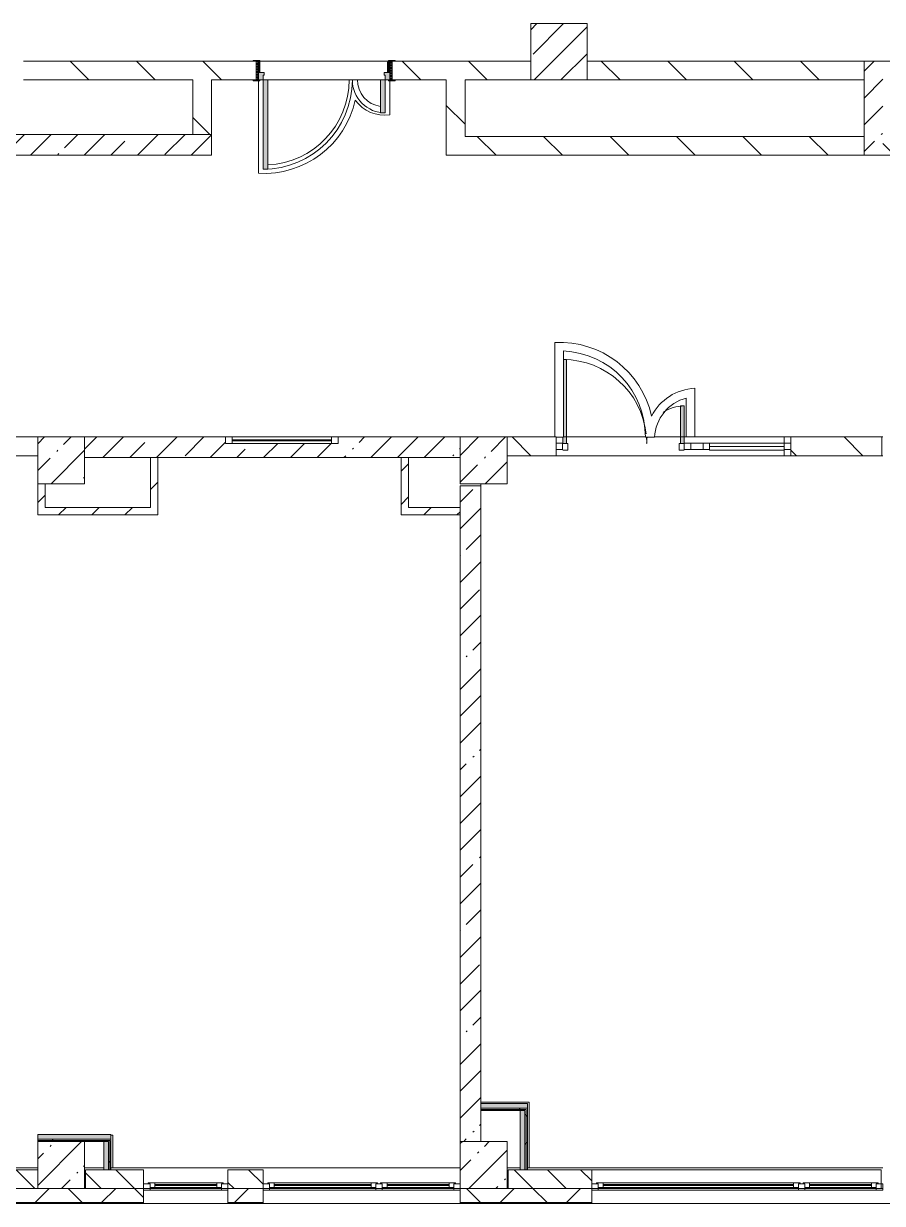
# Model space of a CAD drawing. Header units: millimetres. Extents: x 81632 to 272167, y -8553 to 29000.
# Drawn here: x 187721 to 196866, y -258 to 12300 of the extents above; entities that cross this region are included whole.
import ezdxf

# ---------------------------------------------------------------- set-up
doc = ezdxf.new("R2010")
doc.units = ezdxf.units.MM
for name, color, linetype, lineweight, true_color in [('A-DETL-GENF-4', 7, 'Continuous', 5, 0xaaaaaa), ('A-DOOR-5', 7, 'Continuous', 5, 0xe2e2e2), ('A-DOOR-6', 7, 'Continuous', 5, 0xaaaaaa), ('A-DOOR-FRAM-4', 7, 'Continuous', 5, 0xe2e2e2), ('A-DOOR-FRAM-6', 7, 'Continuous', 5, 0xaaaaaa), ('A-FLOR-1', 7, 'Continuous', 5, 0xaaaaaa), ('I-WALL-1', 7, 'Continuous', 5, 0xe7e7e7), ('I-WALL-2', 7, 'Continuous', 9, 0xe7e7e7)]:
    doc.layers.add(name, color=color, linetype=linetype, lineweight=lineweight, true_color=true_color)
for name, color, linetype, lineweight in [('A-GLAZ-3', 7, 'Continuous', 5), ('A-GLAZ-CURT-2', 7, 'Continuous', 5), ('A-GLAZ-CWMG-2', 7, 'Continuous', 5), ('A-WALL', 7, 'Continuous', 9), ('A-WALL-2', 7, 'Continuous', 5), ('I-WALL-3', 7, 'Continuous', 5), ('S-COLS-1', 7, 'Continuous', 5)]:
    doc.layers.add(name, color=color, linetype=linetype, lineweight=lineweight)
pattern_1 = [(45, (144961.33, 0), (-176.7767, 176.7767), [])]
pattern_2 = [(135, (144961.33, 0), (-353.5534, -353.5534), [])]
pattern_3 = [(45, (144961.33, 0), (-285.123, 285.123), []), (45, (145246.45, 0), (-285.123, 285.123), [504.031, -100.806, 16.764, -84.042])]
pattern_4 = [(135, (144961.33, 0), (-176.7767, -176.7767), [])]
pattern_5 = [(45, (144961.3, 0), (-530.33, 530.33), []), (135, (144961.3, 0), (-530.33, -530.33), [])]

# ---------------------------------------------------------------- blocks, each defined once
blk = doc.blocks.new('BSC_Колонна _Прямоугольная - 500х500-V13-2_6_3_птичка')
at = {"layer": 'S-COLS-1'}
h = blk.add_hatch(dxfattribs=at)
h.set_pattern_fill('FP_48', color=256, style=0, pattern_type=2)
h.set_pattern_definition([(45, (-43160, -7650), (-285.123, 285.123), []), (45, (-42874.88, -7650), (-285.123, 285.123), [504.031, -100.806, 16.764, -84.042])])
h.paths.add_polyline_path([(-250, -250), (250, -250), (250, 250), (-250, 250)])
for p, q in [((250, 250), (-250, 250)), ((-250, 250), (-250, -250)), ((250, -250), (250, 250)), ((-250, -250), (250, -250))]:
    blk.add_line(p, q, dxfattribs=at)
blk = doc.blocks.new('BSC_Колонна _Прямоугольная - 500х500-V14-2_6_3_птичка')
at = {"layer": 'S-COLS-1'}
h = blk.add_hatch(dxfattribs=at)
h.set_pattern_fill('FP_49', color=256, style=0, pattern_type=2)
h.set_pattern_definition([(45, (-47660, -7650), (-285.123, 285.123), []), (45, (-47374.88, -7650), (-285.123, 285.123), [504.031, -100.806, 16.764, -84.042])])
h.paths.add_polyline_path([(-250, -250), (250, -250), (250, 250), (-250, 250)])
for p, q in [((250, 250), (-250, 250)), ((-250, 250), (-250, -250)), ((250, -250), (250, 250)), ((-250, -250), (250, -250))]:
    blk.add_line(p, q, dxfattribs=at)
blk = doc.blocks.new('BSC_Колонна _Прямоугольная - 500х500-V20-2_6_3_птичка')
at = {"layer": 'S-COLS-1'}
h = blk.add_hatch(dxfattribs=at)
h.set_pattern_fill('FP_55', color=256, style=0, pattern_type=2)
h.set_pattern_definition([(45, (-43160, -150), (-285.123, 285.123), []), (45, (-42874.88, -150), (-285.123, 285.123), [504.031, -100.806, 16.764, -84.042])])
h.paths.add_polyline_path([(-250, -250), (250, -250), (250, 250), (-250, 250)])
for p, q in [((250, 250), (-250, 250)), ((-250, 250), (-250, -250)), ((250, -250), (250, 250)), ((-250, -250), (250, -250))]:
    blk.add_line(p, q, dxfattribs=at)
blk = doc.blocks.new('BSC_Колонна _Прямоугольная - 500х500-V21-2_6_3_птичка')
at = {"layer": 'S-COLS-1'}
h = blk.add_hatch(dxfattribs=at)
h.set_pattern_fill('FP_56', color=256, style=0, pattern_type=2)
h.set_pattern_definition([(45, (-47660, -150), (-285.123, 285.123), []), (45, (-47374.88, -150), (-285.123, 285.123), [504.031, -100.806, 16.764, -84.042])])
h.paths.add_polyline_path([(-250, -250), (250, -250), (250, 250), (-250, 250)])
for p, q in [((250, 250), (-250, 250)), ((-250, 250), (-250, -250)), ((250, -250), (250, 250)), ((-250, -250), (250, -250))]:
    blk.add_line(p, q, dxfattribs=at)
blk = doc.blocks.new('120_Окно_СКБ_2Ст - 120_Окно_СКБ_2Ст 3100х2500 _мал_ створка слева-2_-V54-2_6_3_птичка')
at = {"layer": 'A-GLAZ-3'}
for p, q in [((-1550, -127), (-1550, -57)), ((-1550, -57), (-1480, -57)), ((1550, -57), (-1550, -57)), ((-1480, -57), (-1480, -127)), ((-720, -87), (-1480, -87)), ((-1480, -87), (-1480, -127)), ((-1430, -137), (-1430, -87)), ((-1430, -107), (-770, -107)), ((-770, -117), (-1430, -117)), ((-770, -137), (-770, -87)), ((-720, -127), (-720, -57)), ((-720, -57), (-650, -57)), ((-720, -127), (-720, -87)), ((-650, -57), (-650, -127)), ((1480, -87), (-650, -87)), ((-650, -87), (-650, -127)), ((-600, -137), (-600, -87)), ((-600, -107), (1430, -107)), ((1430, -117), (-600, -117)), ((1430, -137), (1430, -87)), ((1480, -127), (1480, -57)), ((1480, -57), (1550, -57)), ((1480, -127), (1480, -87)), ((1550, -57), (1550, -127)), ((-1480, -127), (-1550, -127)), ((-1550, -127), (-1500, -127)), ((-1480, -127), (-1500, -127)), ((-1500, -127), (-1500, -137)), ((-1500, -137), (-700, -137)), ((-700, -137), (-1500, -137)), ((-650, -127), (-720, -127)), ((-700, -127), (-720, -127)), ((-700, -127), (-670, -127)), ((-700, -137), (-700, -127)), ((-650, -127), (-670, -127)), ((-670, -127), (-670, -137)), ((-670, -137), (1500, -137)), ((1500, -137), (-670, -137)), ((1550, -127), (1480, -127)), ((1500, -127), (1480, -127)), ((1500, -127), (1550, -127)), ((1500, -137), (1500, -127))]:
    blk.add_line(p, q, dxfattribs=at)
blk = doc.blocks.new('120_Окно_СКБ_2Ст - 120_Окно_СКБ_2Ст 2100х2500 _мал створка СЛЕВА_-V56-2_6_3_птичка')
at = {"layer": 'A-GLAZ-3'}
for p, q in [((-1050, -127), (-1050, -57)), ((-1050, -57), (-980, -57)), ((1050, -57), (-1050, -57)), ((-980, -57), (-980, -127)), ((-220, -87), (-980, -87)), ((-980, -87), (-980, -127)), ((-930, -137), (-930, -87)), ((-930, -107), (-270, -107)), ((-270, -117), (-930, -117)), ((-270, -137), (-270, -87)), ((-220, -127), (-220, -57)), ((-220, -57), (-150, -57)), ((-220, -127), (-220, -87)), ((-150, -57), (-150, -127)), ((980, -87), (-150, -87)), ((-150, -87), (-150, -127)), ((-100, -137), (-100, -87)), ((-100, -107), (930, -107)), ((930, -117), (-100, -117)), ((930, -137), (930, -87)), ((980, -127), (980, -57)), ((980, -57), (1050, -57)), ((980, -127), (980, -87)), ((1050, -57), (1050, -127)), ((-980, -127), (-1050, -127)), ((-1050, -127), (-1000, -127)), ((-980, -127), (-1000, -127)), ((-1000, -127), (-1000, -137)), ((-1000, -137), (-200, -137)), ((-200, -137), (-1000, -137)), ((-150, -127), (-220, -127)), ((-200, -127), (-220, -127)), ((-200, -127), (-170, -127)), ((-200, -137), (-200, -127)), ((-150, -127), (-170, -127)), ((-170, -127), (-170, -137)), ((-170, -137), (1000, -137)), ((1000, -137), (-170, -137)), ((1050, -127), (980, -127)), ((1000, -127), (980, -127)), ((1000, -127), (1050, -127)), ((1000, -137), (1000, -127))]:
    blk.add_line(p, q, dxfattribs=at)
blk = doc.blocks.new('110_Дверь_СКБ_2Ст - Д-6_л__ ДОО_Дв_1450x2100h_Дверь из раздевальной в коридор-V37-2_6_3_птичка')
at = {"layer": 'A-DOOR-5'}
for points in [[(662.5, 100), (662.5, 1050), (612.5, 1050), (612.5, 100)], [(-587.5, 100), (-587.5, 450), (-637.5, 450), (-637.5, 100)]]:
    blk.add_hatch(color=256, dxfattribs=at).paths.add_polyline_path(points)
h = blk.add_hatch(color=256, dxfattribs=at)
h.paths.add_polyline_path([(712.5, 100), (662.5, 100), (662.5, 50), (652.5, 50), (652.5, 20), (712.5, 20)])
h.paths.add_polyline_path([(-627.5, 20), (-627.5, 50), (-637.5, 50), (-637.5, 100), (-687.5, 100), (-687.5, 20)])
at = {"layer": 'A-DOOR-6'}
h = blk.add_hatch(dxfattribs=at)
h.set_pattern_fill('FP_17', color=256, style=0, pattern_type=2)
h.set_pattern_definition([(135, (1576.41, 164.685), (-14.14214, -14.14214), []), (225, (1576.41, 164.685), (14.14214, -14.14214), [])])
h.paths.add_polyline_path([(737.5, 100), (712.5, 100), (712.5, -100), (737.5, -100)])
at = {"layer": 'A-DOOR-FRAM-4'}
for points in [[(-672.5, 100), (-672.5, 108), (-742.5, 108), (-742.5, 100)], [(-672.5, 20), (-687.5, 20), (-687.5, -100), (-672.5, -100), (-672.5, 5.7)], [(767.5, 100), (767.5, 108), (697.5, 108), (697.5, 100)], [(712.5, 20), (697.5, 20), (697.5, -100), (712.5, -100)], [(-672.5, -100), (-742.5, -100), (-742.5, -108), (-672.5, -108)], [(767.5, -108), (767.5, -100), (697.5, -100), (697.5, -108)]]:
    blk.add_hatch(color=256, dxfattribs=at).paths.add_polyline_path(points)
at = {"layer": 'A-DOOR-FRAM-6'}
h = blk.add_hatch(dxfattribs=at)
h.set_pattern_fill('FP_18', color=256, style=0, pattern_type=2)
h.set_pattern_definition([(45, (-546.384, 164.685), (-14.1421, 14.1421), []), (135, (-546.384, 164.685), (-14.1421, -14.1421), [])])
h.paths.add_polyline_path([(-687.5, 5.7), (-687.5, 100), (-712.5, 100), (-712.5, -100), (-687.5, -100)])
at = {"layer": 'A-DOOR-6'}
for p, q in [((662.5, 1050), (612.5, 1050)), ((612.5, 1050), (612.5, 100)), ((662.5, 100), (662.5, 1050)), ((-637.5, 450), (-637.5, 100)), ((-587.5, 450), (-637.5, 450)), ((-587.5, 100), (-587.5, 450)), ((-637.5, 100), (-587.5, 100)), ((612.5, 100), (662.5, 100))]:
    blk.add_line(p, q, dxfattribs=at)
for centre, radius, start, end in [((662.5, 100), 950, 90, 180), ((-637.5, 100), 350, 360, 90)]:
    blk.add_arc(centre, radius, start, end, dxfattribs=at)
at = {"layer": 'A-DOOR-FRAM-6'}
for p, q in [((-672.5, 108), (-742.5, 108)), ((-742.5, 108), (-742.5, 100)), ((-742.5, 100), (-672.5, 100)), ((-687.5, 100), (-712.5, 100)), ((-712.5, 100), (-712.5, -100)), ((-637.5, 100), (-687.5, 100)), ((-687.5, 100), (-687.5, 20)), ((-687.5, -100), (-687.5, 100)), ((-687.5, 20), (-627.5, 20)), ((-672.5, 20), (-687.5, 20)), ((-687.5, 20), (-687.5, -100)), ((-672.5, 100), (-672.5, 108)), ((-672.5, -100), (-672.5, 20)), ((-637.5, 50), (-637.5, 100)), ((-627.5, 50), (-637.5, 50)), ((-627.5, 20), (-627.5, 50)), ((662.5, 50), (652.5, 50)), ((652.5, 50), (652.5, 20)), ((652.5, 20), (712.5, 20)), ((662.5, 100), (662.5, 50)), ((712.5, 100), (662.5, 100)), ((767.5, 108), (697.5, 108)), ((697.5, 108), (697.5, 100)), ((697.5, 100), (767.5, 100)), ((712.5, 20), (697.5, 20)), ((697.5, 20), (697.5, -100)), ((712.5, 20), (712.5, 100)), ((737.5, 100), (712.5, 100)), ((712.5, 100), (712.5, -100)), ((712.5, -100), (712.5, 20)), ((737.5, -100), (737.5, 100)), ((767.5, 100), (767.5, 108)), ((-672.5, -100), (-742.5, -100)), ((-742.5, -100), (-742.5, -108)), ((-742.5, -108), (-672.5, -108)), ((-712.5, -100), (-687.5, -100)), ((-687.5, -100), (-672.5, -100)), ((-672.5, -108), (-672.5, -100)), ((697.5, -100), (712.5, -100)), ((767.5, -100), (697.5, -100)), ((697.5, -100), (697.5, -108)), ((697.5, -108), (767.5, -108)), ((712.5, -100), (737.5, -100)), ((767.5, -108), (767.5, -100))]:
    blk.add_line(p, q, dxfattribs=at)
blk = doc.blocks.new('120_Окно_СКБ_1Ст - 120_Окно_СКБ_1Ст 900х2500_h_-20664874-2_6_3_птичка')
at = {"layer": 'A-GLAZ-3'}
for p, q in [((-450, -127), (-450, -57)), ((-450, -57), (-380, -57)), ((450, -57), (-450, -57)), ((-380, -57), (-380, -127)), ((380, -87), (-380, -87)), ((-380, -87), (-380, -127)), ((-330, -137), (-330, -87)), ((-330, -107), (330, -107)), ((330, -117), (-330, -117)), ((330, -137), (330, -87)), ((380, -127), (380, -57)), ((380, -57), (450, -57)), ((380, -127), (380, -87)), ((450, -57), (450, -127)), ((-380, -127), (-450, -127)), ((-450, -127), (-400, -127)), ((-380, -127), (-400, -127)), ((-400, -127), (-400, -137)), ((-400, -137), (400, -137)), ((400, -137), (-400, -137)), ((450, -127), (380, -127)), ((400, -127), (380, -127)), ((400, -127), (450, -127)), ((400, -137), (400, -127))]:
    blk.add_line(p, q, dxfattribs=at)
blk = doc.blocks.new('120_Окно_СКБ_1Ст - 120_Окно_СКБ_1Ст 400х1200 EI30-24228621-2_6_3_птичка')
at = {"layer": 'A-GLAZ-3'}
for p, q in [((-600, 40), (-600, 110)), ((-600, 110), (-530, 110)), ((600, 110), (-600, 110)), ((-530, 40), (-600, 40)), ((-600, 40), (600, 40)), ((-530, 110), (-530, 40)), ((530, 80), (-530, 80)), ((530, 70), (-530, 70)), ((530, 40), (530, 110)), ((530, 110), (600, 110)), ((600, 40), (530, 40)), ((600, 110), (600, 40))]:
    blk.add_line(p, q, dxfattribs=at)
blk = doc.blocks.new('Прямоугольный импост - 50 x 70 мм-31700031-2_6_3_птичка')
at = {"layer": 'A-GLAZ-CWMG-2'}
for p, q in [((-70, 35), (0, 35)), ((-70, -35), (-70, 35)), ((0, 35), (0, -35)), ((0, -35), (-70, -35))]:
    blk.add_line(p, q, dxfattribs=at)
blk = doc.blocks.new('Дверь_Витражная_остекление_ - ДВН_ДАО_Главный вход_1200 в свету-V164-2_6_3_птичка')
at = {"layer": 'A-DOOR-5'}
for points in [[(-647, 30), (-607, 30), (-607, 925), (-639, 925), (-639, 97), (-647, 97), (-647, 35)], [(607, 30), (647, 35), (647, 430), (607, 430), (607, 35)]]:
    blk.add_hatch(color=256, dxfattribs=at).paths.add_polyline_path(points)
at = {"layer": 'A-DETL-GENF-4'}
for p, q in [((-607, 925), (-639, 925)), ((-607, 30), (-607, 925)), ((647, 430), (607, 430)), ((607, 430), (607, 30)), ((647, 35), (647, 430)), ((-647, 97), (-647, 35)), ((-647, 30), (-607, 30)), ((-592, 30), (-647, 30)), ((-592, -40), (-592, 30)), ((592, -40), (592, 30)), ((592, 30), (647, 30)), ((607, 30), (647, 30)), ((-647, -40), (-592, -40)), ((647, -40), (592, -40))]:
    blk.add_line(p, q, dxfattribs=at)
at = {"layer": 'A-DOOR-6'}
for p, q in [((647, 430), (647, 35)), ((-647, 97), (-647, 35))]:
    blk.add_line(p, q, dxfattribs=at)
for centre, radius, start, end in [((-647, 30), 895, 6.6442, 89.4744), ((647, 30), 400, 90, 124.0488), ((-647, 30), 895, 360, 4.3606), ((647, 30), 400, 170.1518, 180)]:
    blk.add_arc(centre, radius, start, end, dxfattribs=at)
blk = doc.blocks.new('Системная панель - Стемалит - 40мм-32257327-2_6_3_птичка')
at = {"layer": 'A-GLAZ-CURT-2'}
for p, q in [((65, 35), (-65, 35)), ((-65, 35), (-65, -35)), ((65, -35), (65, 35)), ((-65, -35), (65, -35))]:
    blk.add_line(p, q, dxfattribs=at)
blk = doc.blocks.new('Прямоугольный импост - 50 x 70 мм-31687886-2_6_3_птичка')
at = {"layer": 'A-GLAZ-CWMG-2'}
for p, q in [((-35, 35), (35, 35)), ((-35, -35), (-35, 35)), ((35, 35), (35, -35)), ((35, -35), (-35, -35))]:
    blk.add_line(p, q, dxfattribs=at)
blk = doc.blocks.new('Прямоугольный импост - 50 x 70 мм-31701779-2_6_3_птичка')
at = {"layer": 'A-GLAZ-CWMG-2'}
for p, q in [((0, 35), (-70, 35)), ((-70, 35), (-70, -35)), ((0, -35), (0, 35)), ((-70, -35), (0, -35))]:
    blk.add_line(p, q, dxfattribs=at)
blk = doc.blocks.new('Системная панель - Стекло - 40мм-V165-2_6_3_птичка')
at = {"layer": 'A-GLAZ-CURT-2'}
for p, q in [((397.5, 0), (-397.5, 0)), ((-397.5, 0), (-397.5, -40)), ((397.5, -40), (397.5, 0)), ((-397.5, -40), (397.5, -40))]:
    blk.add_line(p, q, dxfattribs=at)
blk = doc.blocks.new('Прямоугольный импост - 50 x 70 мм-31702100-2_6_3_птичка')
at = {"layer": 'A-GLAZ-CWMG-2'}
for p, q in [((-35, 35), (35, 35)), ((-35, -35), (-35, 35)), ((35, 35), (35, -35)), ((35, -35), (-35, -35))]:
    blk.add_line(p, q, dxfattribs=at)
blk = doc.blocks.new('Прямоугольный импост - 50 x 70 мм-31720914-2_6_3_птичка')
at = {"layer": 'A-GLAZ-CWMG-2'}
blk.add_line((6460, 7920), (5665, 7920), dxfattribs=at)

msp = doc.modelspace()

# ---------------------------------------------------------------- hatches: boundary and pattern name
at = {"layer": 'A-WALL-2'}
h = msp.add_hatch(dxfattribs=at)
h.set_pattern_fill('FP_75', color=256, style=0, pattern_type=2)
h.set_pattern_definition(pattern_4)
h.paths.add_polyline_path([(187871.3, -100), (187871.3, 100), (187621.3, 100), (187621.3, -100)])
h.paths.add_polyline_path([(184011.3, -100), (184521.3, -100), (184521.3, 100), (184011.3, 100)])
h = msp.add_hatch(dxfattribs=at)
h.set_pattern_fill('FP_75', color=256, style=0, pattern_type=2)
h.set_pattern_definition(pattern_4)
h.paths.add_polyline_path([(188381.3, -100), (188997.7, -100), (188997.7, 100), (188381.3, 100)])
h.paths.add_polyline_path([(190271.3, -100), (190271.3, 100), (189897.7, 100), (189897.7, -100)])
h = msp.add_hatch(dxfattribs=at)
h.set_pattern_fill('FP_75', color=256, style=0, pattern_type=2)
h.set_pattern_definition(pattern_4)
h.paths.add_polyline_path([(193771.3, -100), (193771.3, 100), (192881.3, 100), (192881.3, -100)])
h = msp.add_hatch(dxfattribs=at)
h.set_pattern_fill('FP_65', color=256, style=0, pattern_type=2)
h.set_pattern_definition([(45, (144961.33, 0), (-353.5534, 353.5534), []), (135, (144961.33, 0), (-353.5534, -353.5534), [])])
h.paths.add_polyline_path([(217029.8, -250), (220661.3, -250), (220661.3, -100), (216521.3, -100), (216521.3, -250)])
h.paths.add_polyline_path([(214328.4, -250), (215621.3, -250), (215621.3, -100), (212021.3, -100), (212021.3, -250), (212527.5, -250)])
h.paths.add_polyline_path([(203771.3, -250), (203771.3, -100), (203021.3, -100), (203021.3, -250), (203522.8, -250)])
h.paths.add_polyline_path([(210726.5, -250), (211121.3, -250), (211121.3, -100), (210121.3, -100), (210121.3, -250)])
h.paths.add_polyline_path([(201871.3, -250), (202121.3, -250), (202121.3, -100), (201371.3, -100), (201371.3, -250), (201721.9, -250)])
h.paths.add_polyline_path([(206224.2, -250), (207021.3, -250), (207021.3, -100), (205871.3, -100), (205871.3, -250)])
h.paths.add_polyline_path([(198271.3, -250), (198271.3, -100), (196871.3, -100), (196871.3, -250), (198120.1, -250)])
h.paths.add_polyline_path([(187621.3, -250), (188997.7, -250), (188997.7, -100), (187621.3, -100)])
h.paths.add_polyline_path([(193771.3, -250), (193771.3, -100), (192371.3, -100), (192371.3, -250), (192717.3, -250)])
h.paths.add_polyline_path([(190271.3, -250), (190271.3, -100), (189897.7, -100), (189897.7, -250)])
h.paths.add_polyline_path([(184521.3, -250), (184521.3, -100), (182951.3, -100), (182951.3, -250), (184001.3, -250)])
h.paths.add_polyline_path([(180851.3, -250), (180851.3, -100), (179731.3, -100), (179731.3, -250), (180110.8, -250)])
h.paths.add_polyline_path([(174171.1, -250), (175871.3, -250), (175871.3, -100), (174171.1, -100)])
h.paths.add_polyline_path([(178309.9, -250), (178831.3, -250), (178831.3, -100), (177971.3, -100), (177971.3, -250)])
h.paths.add_polyline_path([(166571.3, -250), (167671.3, -250), (167671.3, -100), (166571.3, -100)])
h.paths.add_polyline_path([(162221.3, -250), (162221.3, -100), (161071.3, -100), (161071.3, -250), (162101.6, -250)])
h.paths.add_polyline_path([(171371.1, -250), (171371.1, -100), (169771.3, -100), (169771.3, -250), (171106.2, -250)])
h.paths.add_polyline_path([(163121.3, -250), (163771.3, -250), (163771.3, -100), (163121.3, -100), (163121.3, -151.3)])
h.paths.add_polyline_path([(153521.3, -250), (153521.3, -100), (149591.3, -100), (149591.3, -250), (153097, -250)])
h.paths.add_polyline_path([(148691.3, -250), (148691.3, -100), (144701.3, -100), (144701.3, -250), (148594.7, -250)])
h.paths.add_polyline_path([(156621.3, -250), (157971.3, -250), (157971.3, -100), (156621.3, -100)])
at = {"layer": 'I-WALL-1'}
for points in [[(193085.4, 755), (193085.4, 805), (192591.3, 805), (192591.3, 755), (192717.3, 755)], [(193060.4, 100), (193060.4, 730), (193010.4, 730), (193010.4, 100)], [(188626.3, 100), (188626.3, 400), (188576.3, 400), (188576.3, 100)]]:
    msp.add_hatch(color=256, dxfattribs=at).paths.add_polyline_path(points)
at = {"layer": 'I-WALL-2'}
msp.add_hatch(color=256, dxfattribs=at).paths.add_polyline_path([(188651.3, 425), (188651.3, 475), (187871.3, 475), (187871.3, 425)])
at = {"layer": 'I-WALL-3'}
h = msp.add_hatch(dxfattribs=at)
h.set_pattern_fill('FP_76', color=256, style=0, pattern_type=2)
h.set_pattern_definition(pattern_2)
h.paths.add_polyline_path([(196319.1, 11700), (196671.3, 11700), (196671.3, 11900), (193721.3, 11900), (193721.3, 11700), (194518.2, 11700)])
h.paths.add_polyline_path([(187721.3, 11700), (190197, 11700), (190197, 11900), (187721.3, 11900)])
h.paths.add_polyline_path([(193121.3, 11700), (193121.3, 11900), (191647, 11900), (191647, 11700), (192717.3, 11700)])
h = msp.add_hatch(dxfattribs=at)
h.set_pattern_fill('FP_73', color=256, style=0, pattern_type=2)
h.set_pattern_definition(pattern_3)
h.paths.add_polyline_path([(196671.3, 10900), (196871.3, 10900), (196871.3, 11900), (196671.3, 11900), (196671.3, 11100)])
h = msp.add_hatch(dxfattribs=at)
h.set_pattern_fill('FP_76', color=256, style=0, pattern_type=2)
h.set_pattern_definition(pattern_2)
h.paths.add_polyline_path([(189722, 11120), (189722, 11700), (189522, 11700), (189522, 11120)])
h = msp.add_hatch(dxfattribs=at)
h.set_pattern_fill('FP_76', color=256, style=0, pattern_type=2)
h.set_pattern_definition(pattern_2)
h.paths.add_polyline_path([(192422, 11100), (192422, 11700), (192222, 11700), (192222, 11100)])
h = msp.add_hatch(dxfattribs=at)
h.set_pattern_fill('FP_73', color=256, style=0, pattern_type=2)
h.set_pattern_definition(pattern_3)
h.paths.add_polyline_path([(187341.3, 10900), (189722, 10900), (189722, 11120), (187341.3, 11120)])
h = msp.add_hatch(dxfattribs=at)
h.set_pattern_fill('FP_76', color=256, style=0, pattern_type=2)
h.set_pattern_definition(pattern_2)
h.paths.add_polyline_path([(206121.3, 10900), (206121.3, 11100), (204301.3, 11100), (204301.3, 10900), (205323.8, 10900)])
h.paths.add_polyline_path([(203191.3, 10900), (203401.3, 10900), (203401.3, 11100), (203191.3, 11100), (203191.3, 10975.7)])
h.paths.add_polyline_path([(202271.3, 10900), (202491.3, 10900), (202491.3, 11100), (202271.3, 11100), (202271.3, 10975.7)])
h.paths.add_polyline_path([(201571.3, 10900), (201571.3, 11100), (201361.3, 11100), (201361.3, 10900)])
h.paths.add_polyline_path([(200461.3, 10900), (200461.3, 11100), (196871.3, 11100), (196871.3, 10900), (199921, 10900)])
h.paths.add_polyline_path([(196671.3, 10900), (196671.3, 11100), (192222, 11100), (192222, 10900), (196319.1, 10900)])
h = msp.add_hatch(dxfattribs=at)
h.set_pattern_fill('FP_76', color=256, style=0, pattern_type=2)
h.set_pattern_definition(pattern_2)
h.paths.add_polyline_path([(187871.3, 7700), (187871.3, 7900), (187022.3, 7900), (187022.3, 7700), (187314.5, 7700)])
h.paths.add_polyline_path([(183451.3, 7700), (183501.3, 7700), (183501.3, 7900), (183451.3, 7900), (183451.3, 7831.4)])
h.paths.add_polyline_path([(184001.3, 7700), (184522.3, 7700), (184522.3, 7900), (184001.3, 7900), (184001.3, 7826.9)])
h = msp.add_hatch(dxfattribs=at)
h.set_pattern_fill('FP_73', color=256, style=0, pattern_type=2)
h.set_pattern_definition(pattern_3)
h.paths.add_polyline_path([(192371.3, 7680), (192371.3, 7900), (191071.3, 7900), (191071.3, 7830), (189871.3, 7830), (189871.3, 7900), (188371.3, 7900), (188371.3, 7680), (191821.3, 7680)])
h = msp.add_hatch(dxfattribs=at)
h.set_pattern_fill('FP_76', color=256, style=0, pattern_type=2)
h.set_pattern_definition(pattern_2)
h.paths.add_polyline_path([(196319.1, 7700), (196861.3, 7700), (196861.3, 7900), (195891.3, 7900), (195891.3, 7700)])
h.paths.add_polyline_path([(193391.3, 7700), (193391.3, 7900), (192871.3, 7900), (192871.3, 7700)])
h = msp.add_hatch(dxfattribs=at)
h.set_pattern_fill('FP_77', color=256, style=0, pattern_type=2)
h.set_pattern_definition(pattern_1)
h.paths.add_polyline_path([(189151.3, 7070), (189151.3, 7680), (189071.3, 7680), (189071.3, 7070)])
h = msp.add_hatch(dxfattribs=at)
h.set_pattern_fill('FP_77', color=256, style=0, pattern_type=2)
h.set_pattern_definition(pattern_1)
h.paths.add_polyline_path([(191821.3, 7070), (191821.3, 7680), (191741.3, 7680), (191741.3, 7070)])
h = msp.add_hatch(dxfattribs=at)
h.set_pattern_fill('FP_77', color=256, style=0, pattern_type=2)
h.set_pattern_definition(pattern_1)
h.paths.add_polyline_path([(187951.3, 7150), (187951.3, 7400), (187871.3, 7400), (187871.3, 7150)])
h = msp.add_hatch(dxfattribs=at)
h.set_pattern_fill('FP_73', color=256, style=0, pattern_type=2)
h.set_pattern_definition(pattern_3)
h.paths.add_polyline_path([(192371.3, 400), (192591.3, 405), (192591.3, 7380), (192371.3, 7380), (192371.3, 405)])
h = msp.add_hatch(dxfattribs=at)
h.set_pattern_fill('FP_77', color=256, style=0, pattern_type=2)
h.set_pattern_definition(pattern_1)
h.paths.add_polyline_path([(189071.3, 7070), (189071.3, 7150), (187871.3, 7150), (187871.3, 7070)])
h = msp.add_hatch(dxfattribs=at)
h.set_pattern_fill('FP_77', color=256, style=0, pattern_type=2)
h.set_pattern_definition(pattern_1)
h.paths.add_polyline_path([(192371.3, 7070), (192371.3, 7150), (191821.3, 7150), (191821.3, 7070)])
h = msp.add_hatch(dxfattribs=at)
h.set_pattern_fill('FP_159', color=256, style=0, pattern_type=2)
h.set_pattern_definition(pattern_5)
h.paths.add_polyline_path([(193072.9, 742.5), (193085.4, 742.5), (193085.4, 755), (192591.3, 755), (192591.3, 742.5), (192717.3, 742.5)])
h = msp.add_hatch(dxfattribs=at)
h.set_pattern_fill('FP_159', color=256, style=0, pattern_type=2)
h.set_pattern_definition(pattern_5)
h.paths.add_polyline_path([(193060.4, 730), (193072.9, 730), (193072.9, 742.5), (192591.3, 742.5), (192591.3, 730), (193010.4, 730)])
h = msp.add_hatch(dxfattribs=at)
h.set_pattern_fill('FP_159', color=256, style=0, pattern_type=2)
h.set_pattern_definition(pattern_5)
h.paths.add_polyline_path([(193072.9, 100), (193072.9, 730), (193060.4, 730), (193060.4, 100)])
h = msp.add_hatch(dxfattribs=at)
h.set_pattern_fill('FP_159', color=256, style=0, pattern_type=2)
h.set_pattern_definition(pattern_5)
h.paths.add_polyline_path([(193085.4, 100), (193085.4, 742.5), (193072.9, 742.5), (193072.9, 100)])
h = msp.add_hatch(dxfattribs=at)
h.set_pattern_fill('FP_159', color=256, style=0, pattern_type=2)
h.set_pattern_definition(pattern_5)
h.paths.add_polyline_path([(188638.8, 412.5), (188651.3, 412.5), (188651.3, 425), (187871.3, 425), (187871.3, 412.5)])
h = msp.add_hatch(dxfattribs=at)
h.set_pattern_fill('FP_159', color=256, style=0, pattern_type=2)
h.set_pattern_definition(pattern_5)
h.paths.add_polyline_path([(188626.3, 400), (188638.8, 405), (188638.8, 412.5), (187871.3, 412.5), (187871.3, 400), (188576.3, 400)])
h = msp.add_hatch(dxfattribs=at)
h.set_pattern_fill('FP_159', color=256, style=0, pattern_type=2)
h.set_pattern_definition(pattern_5)
h.paths.add_polyline_path([(188638.8, 100), (188638.8, 400), (188626.3, 400), (188626.3, 100)])
h = msp.add_hatch(dxfattribs=at)
h.set_pattern_fill('FP_159', color=256, style=0, pattern_type=2)
h.set_pattern_definition(pattern_5)
h.paths.add_polyline_path([(188651.3, 100), (188651.3, 412.5), (188638.8, 412.5), (188638.8, 100)])
at = {"layer": 'S-COLS-1'}
h = msp.add_hatch(dxfattribs=at)
h.set_pattern_fill('FP_73', color=256, style=0, pattern_type=2)
h.set_pattern_definition(pattern_3)
h.paths.add_polyline_path([(193121.3, 11700), (193721.3, 11700), (193721.3, 12300), (193121.3, 12300), (193121.3, 11900)])

# ---------------------------------------------------------------- linework, layer by layer
at = {"layer": 'A-FLOR-1'}
for p, q in [((191597, 11780), (191597, 11889.6)), ((191597, 11889.6), (191607, 11889.6)), ((190222, 11692), (190222, 10706.8)), ((190312, 11703), (190272, 11703)), ((191277.1, 11703), (191187, 11703)), ((191622, 11329.8), (191622, 11692)), ((193379.4, 8904.6), (193379.4, 7900)), ((193469.4, 7897), (193469.4, 8815.2)), ((194868.3, 7900), (194868.3, 8418.4)), ((194778.3, 8314.2), (194778.3, 7900)), ((193391.3, 7897), (193469.4, 7897)), ((193469.4, 7900), (194341.7, 7900)), ((194341.9, 7897), (194439.9, 7897)), ((194440.2, 7900), (195891.3, 7900)), ((195821.3, 7900), (194868.3, 7900)), ((195821.3, 7835), (195821.3, 7900)), ((196861.3, 7900), (196871.3, 7900)), ((195821.3, 7700), (195821.3, 7760)), ((196871.3, 7700), (196861.3, 7700)), ((192591.3, 7400), (192591.3, 7380)), ((192591.3, 820), (193105.4, 820)), ((193105.4, 820), (193105.4, 120)), ((188651.3, 470), (188671.3, 470)), ((188671.3, 470), (188671.3, 120))]:
    msp.add_line(p, q, dxfattribs=at)
for centre, radius, start, end in [((190282, 11700), 905, 272.53584, 0.18993), ((191562, 11700), 285, 179.39688, 261.89794), ((190282, 11700), 995, 266.54288, 347.60213), ((191562, 11700), 375, 214.72707, 279.2069), ((193431.9, 7906), 1000, 12.44956, 93.01125), ((193431.9, 7906), 910, 359.43333, 87.64026), ((194893.3, 7875), 544, 92.63401, 153.04618), ((194893.3, 7875), 454, 104.67311, 177.22246)]:
    msp.add_arc(centre, radius, start, end, dxfattribs=at)
at = {"layer": 'A-WALL'}
for p, q in [((189522, 11120), (189722, 11120)), ((196671.3, 11100), (196671.3, 10900)), ((189151.3, 7680), (189071.3, 7680)), ((191821.3, 7680), (191741.3, 7680)), ((192371.3, 7070), (192371.3, 7150)), ((192591.3, 805), (192591.3, 730)), ((192591.3, 755), (193085.4, 755)), ((192591.3, 742.5), (193072.9, 742.5)), ((193060.4, 730), (193010.4, 730)), ((193060.4, 100), (193060.4, 730)), ((193072.9, 100), (193072.9, 742.5)), ((188651.3, 425), (187871.3, 425)), ((188638.8, 412.5), (187871.3, 412.5)), ((188626.3, 400), (188576.3, 400)), ((188626.3, 100), (188626.3, 400)), ((188638.8, 100), (188638.8, 412.5)), ((187621.3, -100), (187871.3, -100)), ((188381.3, -100), (188997.7, -100)), ((189897.7, -100), (190271.3, -100)), ((192881.3, -100), (193771.3, -100)), ((187621.3, -250), (188997.7, -250)), ((189897.7, -250), (190271.3, -250)), ((192371.3, -250), (193771.3, -250)), ((187621.3, -253), (188997.7, -253)), ((189897.7, -253), (190271.3, -253)), ((192371.3, -253), (193771.3, -253))]:
    msp.add_line(p, q, dxfattribs=at)
at = {"layer": 'A-WALL-2'}
for p, q in [((184011.3, 100), (187871.3, 100)), ((188997.7, 100), (188381.3, 100)), ((188381.3, 100), (188381.3, -100)), ((188997.7, -258), (188997.7, 100)), ((190271.3, 100), (189897.7, 100)), ((189897.7, 100), (189897.7, -258)), ((190271.3, -258), (190271.3, 100)), ((192881.3, 100), (192881.3, -100)), ((192881.3, 100), (196851.3, 100)), ((193771.3, -258), (193771.3, 100)), ((196851.3, -100), (196851.3, 100)), ((188371.3, -100), (189897.7, -100)), ((192371.3, -100), (192371.3, -258)), ((192871.3, -100), (192881.3, -100)), ((203021.3, -258), (169771.3, -258))]:
    msp.add_line(p, q, dxfattribs=at)
at = {"layer": 'I-WALL-3'}
for p, q in [((190167, 11900), (187721.3, 11900)), ((190237, 11900), (191607, 11900)), ((193121.3, 11900), (191677, 11900)), ((193121.3, 11700), (193121.3, 11900)), ((199121.3, 11900), (193721.3, 11900)), ((193721.3, 11900), (193721.3, 11700)), ((196671.3, 11900), (196671.3, 11100)), ((187721.3, 11700), (189522, 11700)), ((189522, 11700), (189522, 11120)), ((189722, 11700), (190167, 11700)), ((189722, 10900), (189722, 11700)), ((191186.9, 11700), (190322, 11700)), ((191522, 11700), (191277.3, 11700)), ((191677, 11700), (192222, 11700)), ((192222, 11700), (192222, 10900)), ((192422, 11700), (193121.3, 11700)), ((192422, 11100), (192422, 11700)), ((193721.3, 11700), (196671.3, 11700)), ((189522, 11120), (187341.3, 11120)), ((196671.3, 11100), (192422, 11100)), ((187341.3, 10900), (189722, 10900)), ((192222, 10900), (200661.3, 10900)), ((187022.3, 7900), (187871.3, 7900)), ((189871.3, 7900), (188371.3, 7900)), ((192371.3, 7900), (191071.3, 7900)), ((193391.3, 7900), (192871.3, 7900)), ((193391.3, 7700), (193391.3, 7900)), ((193469.4, 7900), (194341.7, 7900)), ((194440.2, 7900), (194778.3, 7900)), ((195821.3, 7900), (196861.3, 7900)), ((195891.3, 7900), (195891.3, 7700)), ((196861.3, 7700), (196861.3, 7900)), ((187871.3, 7700), (184001.3, 7700)), ((188371.3, 7680), (189071.3, 7680)), ((189071.3, 7680), (189071.3, 7150)), ((189151.3, 7070), (189151.3, 7680)), ((189151.3, 7680), (191741.3, 7680)), ((191741.3, 7680), (191741.3, 7070)), ((191821.3, 7150), (191821.3, 7680)), ((191821.3, 7680), (192371.3, 7680)), ((196861.3, 7700), (192871.3, 7700)), ((187871.3, 7400), (187871.3, 7070)), ((187951.3, 7150), (187951.3, 7400)), ((192591.3, 7380), (192371.3, 7380)), ((192371.3, 7380), (192371.3, 7150)), ((192591.3, 805), (192591.3, 7380)), ((187871.3, 7070), (189151.3, 7070)), ((189071.3, 7150), (187951.3, 7150)), ((191741.3, 7070), (192371.3, 7070)), ((192371.3, 7150), (191821.3, 7150)), ((192371.3, 7070), (192371.3, 405)), ((193085.4, 805), (192591.3, 805)), ((193085.4, 100), (193085.4, 805)), ((192591.3, 405), (192591.3, 730)), ((192591.3, 730), (193010.4, 730)), ((193010.4, 730), (193010.4, 100)), ((188651.3, 475), (187871.3, 475)), ((187871.3, 475), (187871.3, 400)), ((188371.3, 400), (188576.3, 400)), ((188576.3, 400), (188576.3, 100)), ((188651.3, 100), (188651.3, 475)), ((184250.9, 120), (187871.3, 120)), ((188371.3, 120), (188576.3, 120)), ((188650.5, 120), (192371.3, 120)), ((192871.3, 120), (193010.4, 120)), ((193085.4, 120), (196871.3, 120)), ((192371.3, -100), (190271.3, -100)), ((196871.3, -100), (193771.3, -100))]:
    msp.add_line(p, q, dxfattribs=at)
at = {"layer": 'S-COLS-1'}
for p, q in [((193721.3, 12300), (193121.3, 12300)), ((193121.3, 12300), (193121.3, 11900)), ((193721.3, 11900), (193721.3, 12300)), ((193121.3, 11900), (193121.3, 11700)), ((193721.3, 11700), (193721.3, 11900)), ((193121.3, 11700), (193721.3, 11700))]:
    msp.add_line(p, q, dxfattribs=at)

# ---------------------------------------------------------------- block references
at = {"layer": 'A-DOOR-6', "rotation": 180}
msp.add_blockref('110_Дверь_СКБ_2Ст - Д-6_л__ ДОО_Дв_1450x2100h_Дверь из раздевальной в коридор-V37-2_6_3_птичка', (190934.5, 11800), dxfattribs=at)
at = {"layer": 'A-DOOR-6'}
msp.add_blockref('Дверь_Витражная_остекление_ - ДВН_ДАО_Главный вход_1200 в свету-V164-2_6_3_птичка', (194108.8, 7800), dxfattribs=at)
at = {"layer": 'A-GLAZ-3'}
msp.add_blockref('120_Окно_СКБ_1Ст - 120_Окно_СКБ_1Ст 400х1200 EI30-24228621-2_6_3_птичка', (190471.3, 7790), dxfattribs=at)
at = {"layer": 'A-GLAZ-3', "rotation": 180}
for name, p in [('120_Окно_СКБ_1Ст - 120_Окно_СКБ_1Ст 900х2500_h_-20664874-2_6_3_птичка', (189447.7, -175)), ('120_Окно_СКБ_2Ст - 120_Окно_СКБ_2Ст 2100х2500 _мал створка СЛЕВА_-V56-2_6_3_птичка', (191321.3, -175)), ('120_Окно_СКБ_2Ст - 120_Окно_СКБ_2Ст 3100х2500 _мал_ створка слева-2_-V54-2_6_3_птичка', (195321.3, -175))]:
    msp.add_blockref(name, p, dxfattribs=at)
at = {"layer": 'A-GLAZ-CURT-2'}
for name, p in [('Системная панель - Стемалит - 40мм-32257327-2_6_3_птичка', (194891.3, 7800)), ('Системная панель - Стекло - 40мм-V165-2_6_3_птичка', (195423.8, 7800))]:
    msp.add_blockref(name, p, dxfattribs=at)
at = {"layer": 'A-GLAZ-CWMG-2', "rotation": 180}
msp.add_blockref('Прямоугольный импост - 50 x 70 мм-31701779-2_6_3_птичка', (193391.3, 7800), dxfattribs=at)
at = {"layer": 'A-GLAZ-CWMG-2', "extrusion": (0, 0, -1), "rotation": 180}
for name, p in [('Прямоугольный импост - 50 x 70 мм-31687886-2_6_3_птичка', (-194791.3, 7800)), ('Прямоугольный импост - 50 x 70 мм-31702100-2_6_3_птичка', (-194991.3, 7800)), ('Прямоугольный импост - 50 x 70 мм-31700031-2_6_3_птичка', (-195891.3, 7800))]:
    msp.add_blockref(name, p, dxfattribs=at)
at = {"layer": 'A-GLAZ-CWMG-2'}
msp.add_blockref('Прямоугольный импост - 50 x 70 мм-31720914-2_6_3_птичка', (189361.3, -85), dxfattribs=at)
at = {"layer": 'S-COLS-1'}
for name, p in [('BSC_Колонна _Прямоугольная - 500х500-V13-2_6_3_птичка', (188121.3, 7650)), ('BSC_Колонна _Прямоугольная - 500х500-V14-2_6_3_птичка', (192621.3, 7650)), ('BSC_Колонна _Прямоугольная - 500х500-V20-2_6_3_птичка', (188121.3, 150)), ('BSC_Колонна _Прямоугольная - 500х500-V21-2_6_3_птичка', (192621.3, 150))]:
    msp.add_blockref(name, p, dxfattribs=at)

doc.saveas('drawing.dxf')
